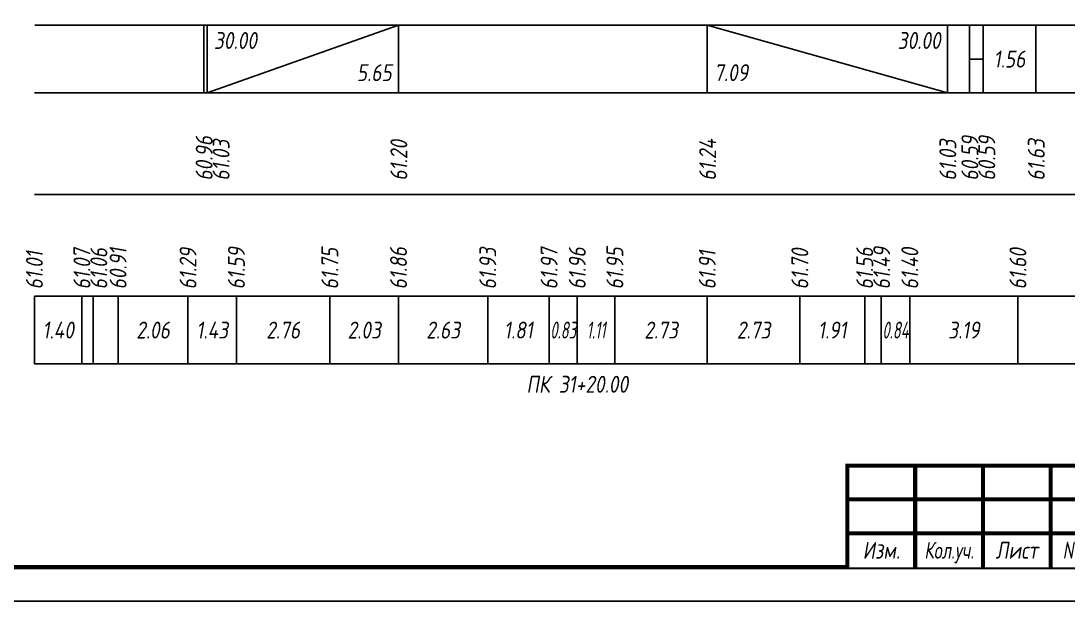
# Model space of a CAD drawing. Extents: x -717 to 1451, y -133302 to 233.
# Drawn here: x 78 to 232.5, y -48877.4 to -48791.8 of the extents above; entities that cross this region are included whole.
import ezdxf
from ezdxf.enums import TextEntityAlignment as Align

# ---------------------------------------------------------------- set-up
doc = ezdxf.new("R2010")
doc.units = 0
for name, color, linetype in [('Зарамочное оформление', 7, 'Continuous'), ('Код_510', 7, 'Continuous'), ('Код_516', 1, 'Continuous'), ('Подписи поперечников', 7, 'Continuous'), ('Таблица', 7, 'Continuous')]:
    doc.layers.add(name, color=color, linetype=linetype)
doc.styles.add('М', font='romand.shx', dxfattribs={"width": 0.8, "oblique": 10, "height": 2.5})

# ---------------------------------------------------------------- blocks, each defined once
blk = doc.blocks.new('Штамп')
at = {"linetype": 'Continuous'}
blk.add_wipeout([(199.95, -411.25), (384.95, -411.25), (384.95, -426.25), (199.95, -426.25)], dxfattribs=at).dxf.layer = 'Зарамочное оформление'
at = {"layer": 'Зарамочное оформление', "linetype": 'Continuous', "lineweight": -3, "const_width": 0.6, "flags": 128}
for points in [[(199.95, -426.25), (199.95, -411.25), (384.95, -411.25)], [(209.95, -411.25), (209.95, -426.25)], [(219.95, -411.25), (219.95, -426.25)], [(229.95, -411.25), (229.95, -426.25)], [(199.95, -416.25), (264.95, -416.25)], [(199.95, -421.25), (264.95, -421.25)]]:
    blk.add_lwpolyline(points, dxfattribs=at)
at = {"layer": 'Зарамочное оформление', "linetype": 'Continuous', "style": 'М', "oblique": 10}
for s, width, p in [('Изм.', 0.8, (204.95, -423.75)), ('Кол.уч.', 0.7, (214.95, -423.75)), ('Лист', 0.8, (224.95, -423.75)), ('N док.', 0.7, (235.28, -423.75))]:
    blk.add_text(s, height=2.5, dxfattribs=dict(at, width=width)).set_placement(p, align=Align.MIDDLE_CENTER)
blk = doc.blocks.new('шифр')
blk.add_blockref('Штамп', (0, -48506))

msp = doc.modelspace()

# ---------------------------------------------------------------- linework, layer by layer
at = {"flags": 128}
msp.add_lwpolyline([(-30.054, -48877.421), (389.946, -48877.421), (389.946, -48580.421), (-30.054, -48580.421)], close=True, dxfattribs=at)
at = {"const_width": 0.6, "flags": 128}
msp.add_lwpolyline([(-10.054, -48872.421), (384.946, -48872.421), (384.946, -48585.421), (-10.054, -48585.421)], close=True, dxfattribs=at)
at = {"layer": 'Код_510'}
for p, q in [((79.946, -48842.421), (79.946, -48832.421)), ((86.961, -48842.421), (86.961, -48832.421)), ((88.615, -48842.421), (88.615, -48832.421)), ((92.293, -48842.421), (92.293, -48832.421)), ((102.615, -48842.421), (102.615, -48832.421)), ((109.759, -48842.421), (109.759, -48832.421)), ((123.558, -48842.421), (123.558, -48832.421)), ((133.69, -48842.421), (133.69, -48832.421)), ((146.859, -48842.421), (146.859, -48832.421)), ((155.915, -48842.421), (155.915, -48832.421)), ((160.077, -48842.421), (160.077, -48832.421)), ((165.629, -48842.421), (165.629, -48832.421)), ((179.26, -48842.421), (179.26, -48832.421)), ((192.927, -48842.421), (192.927, -48832.421)), ((202.5, -48842.421), (202.5, -48832.421)), ((204.938, -48842.421), (204.938, -48832.421)), ((209.162, -48842.421), (209.162, -48832.421)), ((225.119, -48842.421), (225.119, -48832.421))]:
    msp.add_line(p, q, dxfattribs=at)
at = {"layer": 'Код_516'}
for p, q in [((104.946, -48802.421), (104.946, -48792.421)), ((105.436, -48802.421), (105.436, -48792.421)), ((105.436, -48802.421), (133.69, -48792.421)), ((133.69, -48802.421), (133.69, -48792.421)), ((179.26, -48802.421), (179.26, -48792.421)), ((179.26, -48792.421), (214.718, -48802.421)), ((214.718, -48802.421), (214.718, -48792.421)), ((217.969, -48802.421), (217.969, -48792.421)), ((219.969, -48802.421), (219.969, -48792.421)), ((227.774, -48802.421), (227.774, -48792.421)), ((217.969, -48797.421), (219.969, -48797.421))]:
    msp.add_line(p, q, dxfattribs=at)
at = {"layer": 'Таблица'}
for p, q in [((80, -48792.421), (252.828, -48792.421)), ((79.946, -48802.421), (252.774, -48802.421)), ((79.946, -48817.421), (252.774, -48817.421)), ((79.946, -48832.421), (252.774, -48832.421)), ((79.946, -48842.421), (252.774, -48842.421))]:
    msp.add_line(p, q, dxfattribs=at)

# ---------------------------------------------------------------- texts
at = {"layer": 'Код_510', "style": 'М', "oblique": 10, "width": 0.8}
for s, p in [('61.01', (79.946, -48831.421)), ('61.07', (86.961, -48831.421)), ('61.06', (89.461, -48831.421)), ('60.91', (92.293, -48831.421)), ('61.29', (102.615, -48831.421)), ('61.59', (109.759, -48831.421)), ('61.75', (123.558, -48831.421)), ('61.86', (133.69, -48831.421)), ('61.93', (146.859, -48831.421)), ('61.97', (155.915, -48831.421)), ('61.96', (160.077, -48831.421)), ('61.95', (165.629, -48831.421)), ('61.91', (179.26, -48831.421)), ('61.70', (192.927, -48831.421)), ('61.56', (202.5, -48831.421)), ('61.49', (205, -48831.421)), ('61.40', (209.162, -48831.421)), ('61.60', (225.119, -48831.421))]:
    msp.add_text(s, height=2.5, rotation=90, dxfattribs=at).set_placement(p, align=Align.MIDDLE_LEFT)
at = {"layer": 'Код_510', "style": 'М', "oblique": 10}
for s, width, p in [('1.40', 0.8, (83.453, -48837.421)), ('2.06', 0.8, (97.454, -48837.421)), ('1.43', 0.8, (106.187, -48837.421)), ('2.76', 0.8, (116.658, -48837.421)), ('2.03', 0.8, (128.624, -48837.421)), ('2.63', 0.8, (140.275, -48837.421)), ('1.81', 0.8, (151.387, -48837.421)), ('0.83', 0.6, (157.996, -48837.421)), ('1.11', 0.6, (162.853, -48837.421)), ('2.73', 0.8, (172.444, -48837.421)), ('2.73', 0.8, (186.093, -48837.421)), ('1.91', 0.8, (197.713, -48837.421)), ('0.84', 0.6, (207.05, -48837.421)), ('3.19', 0.8, (217.141, -48837.421))]:
    msp.add_text(s, height=2.5, dxfattribs=dict(at, width=width)).set_placement(p, align=Align.MIDDLE_CENTER)
at = {"layer": 'Код_516', "style": 'М', "oblique": 10, "width": 0.8}
msp.add_text('30.00', height=2.5, dxfattribs=at).set_placement((106.436, -48793.421), align=Align.TOP_LEFT)
msp.add_text('30.00', height=2.5, dxfattribs=at).set_placement((213.718, -48793.421), align=Align.TOP_RIGHT)
msp.add_text('1.56', height=2.5, dxfattribs=at).set_placement((223.872, -48797.421), align=Align.MIDDLE_CENTER)
msp.add_text('5.65', height=2.5, dxfattribs=at).set_placement((132.69, -48801.421), align=Align.BOTTOM_RIGHT)
msp.add_text('7.09', height=2.5, dxfattribs=at).set_placement((180.26, -48801.421), align=Align.BOTTOM_LEFT)
for s, p in [('60.96', (105, -48815.371)), ('61.03', (107.5, -48815.371)), ('61.20', (133.744, -48815.371)), ('61.24', (179.314, -48815.371)), ('61.03', (214.773, -48815.371)), ('60.59', (218.024, -48815.371)), ('60.59', (220.524, -48815.371)), ('61.63', (227.828, -48815.371))]:
    msp.add_text(s, height=2.5, rotation=90, dxfattribs=at).set_placement(p, align=Align.MIDDLE_LEFT)
at = {"layer": 'Подписи поперечников', "style": 'М', "oblique": 10, "width": 0.8}
msp.add_text('ПК 31+20.00', height=2.5, dxfattribs=at).set_placement((160.077, -48847.421), align=Align.BOTTOM_CENTER)

# ---------------------------------------------------------------- next in the draw order: block references
msp.add_blockref('шифр', (0, 59.829))

doc.saveas('drawing.dxf')
